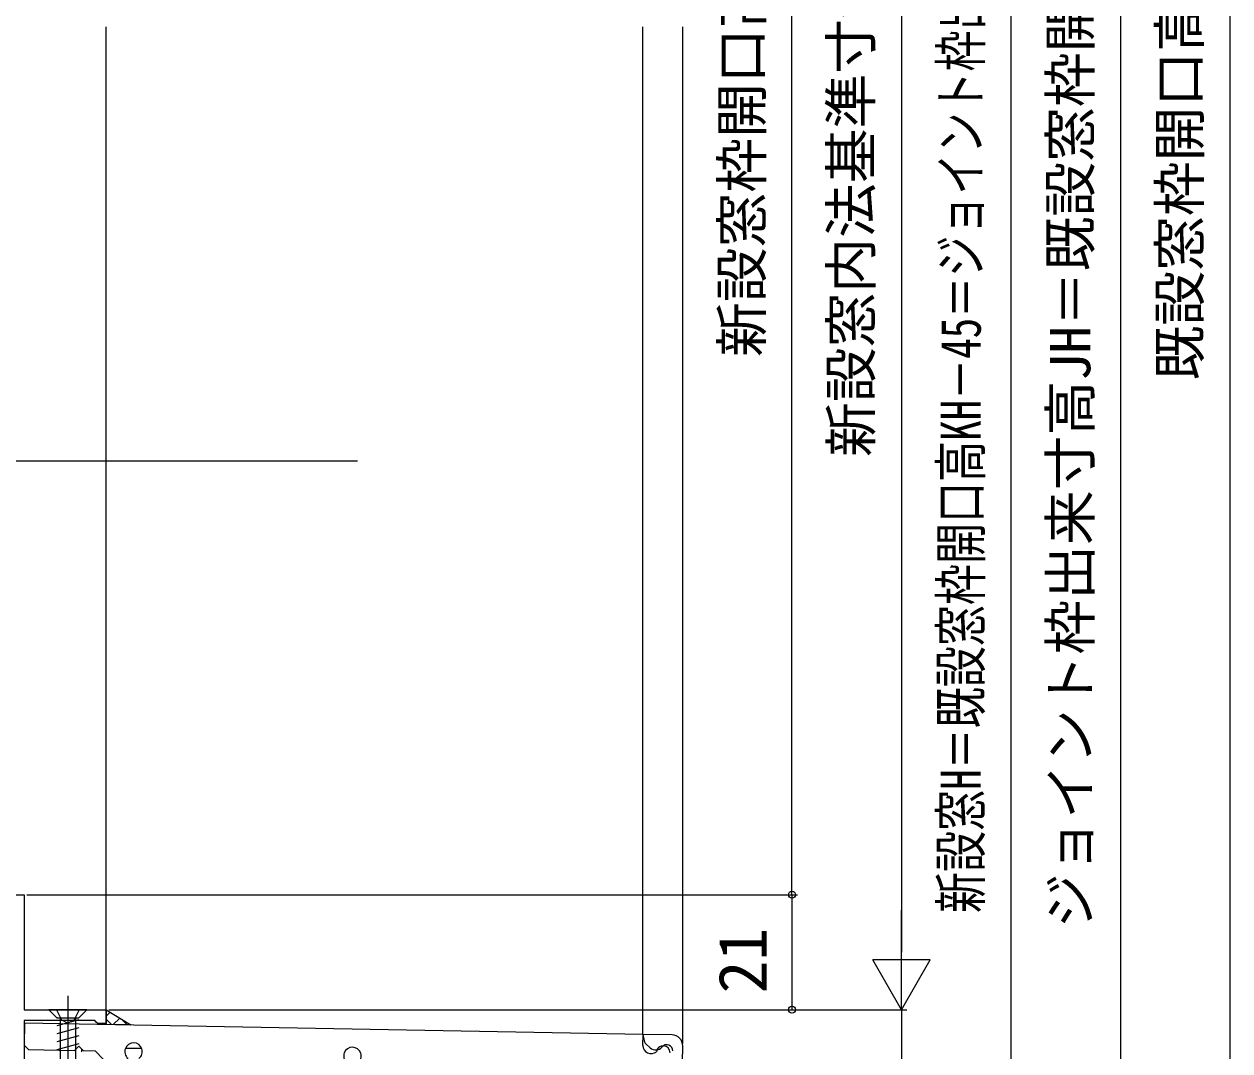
# Model space of a CAD drawing. Units: millimetres, scale not verified. Extents: x -525 to 525, y -783 to 778.
# Drawn here: x 32 to 252.3, y 10.1 to 197.6 of the extents above; entities that cross this region are included whole.
import ezdxf
from ezdxf.enums import TextEntityAlignment as Align

# ---------------------------------------------------------------- set-up
doc = ezdxf.new("R2010")
doc.units = ezdxf.units.MM
doc.header["$LTSCALE"] = 4
for name, color, linetype in [('0-2_YKK_11', 7, 'Continuous'), ('0-4_YKK_12', 2, 'Continuous'), ('0-5_YKK_13', 4, 'Continuous'), ('0-6_YKK_D', 6, 'Continuous'), ('0-8_YSS_K', 3, 'Continuous')]:
    doc.layers.add(name, color=color, linetype=linetype)
doc.styles.add('ＭＳ ゴシック', font='')
doc.styles.get('ＭＳ ゴシック').set_extended_font_data('MS Gothic')

msp = doc.modelspace()

# ---------------------------------------------------------------- linework, layer by layer
at = {"layer": '0-2_YKK_11'}
for p, q in [((145.049, 11.106), (145.089, 13.105)), ((145.605, 11.371), (146.398, 10.649)), ((151.822, -15.035), (152.342, 10.96))]:
    msp.add_line(p, q, dxfattribs=at)
for points in [[(26.5, 8.619), (26.5, 12.46), (25, 12.058), (25, 13.119), (26.5, 14.619), (26.5, 35.819), (26.3, 36.219), (26.1, 36.619), (26.1, 37.06), (27, 38.619), (32, 38.619), (32, 17.619), (47, 17.619), (47, 15.119), (45.5, 15.119), (45.204, 15.369), (44.908, 15.619), (32, 15.619), (32, 0.819)], [(145.089, 13.105), (32.101, 15.181), (32.028, 11.166), (32.811, 10.35), (41.21, 10.182), (42.026, 10.966), (42.809, 10.15), (45.009, 10.106), (47.948, 7.047), (50.948, 6.987), (50.983, 8.737)], [(150.382, 13), (145.028, 13.107), (145.293, 11.934)]]:
    msp.add_lwpolyline(points, dxfattribs=at)
for centre, radius, start, end in [((52.008, 9.966), 1.6, 307.53642, 230.17205), ((146.549, 11.076), 1.5, 178.85424, 311.06275), ((146.278, 12.111), 1, 190.16417, 227.70286), ((148.773, 9.781), 1.25, 358.85424, 172.47238), ((149.425, 10.118), 1.1, 358.85424, 140.87436), ((150.342, 11), 2, 358.85424, 88.85424), ((92, 9.166), 1.6, 307.53642, 230.17205), ((147.408, 11.759), 1.5, 227.70286, 320.87436)]:
    msp.add_arc(centre, radius, start, end, dxfattribs=at)
at = {"layer": '0-4_YKK_12'}
for p, q in [((47, 17.119), (47, 197.119)), ((145, 197.119), (145, 13.116)), ((152.299, 197.119), (152.297, 11.447))]:
    msp.add_line(p, q, dxfattribs=at)
at = {"layer": '0-5_YKK_13'}
for p, q in [((40, 20.119), (40, -0.881)), ((38.023, 16.119), (38, 16.113)), ((42, 15.735), (38, 14.664)), ((38.6, 16.119), (38.6, 6.448)), ((41.4, 16.119), (41.4, 6.448)), ((43.5, 17.619), (42, 16.119)), ((42, 14.286), (38, 13.214)), ((42, 12.837), (38, 11.765)), ((42, 11.387), (38, 10.315)), ((42.5, 10.472), (42.5, 9.912)), ((50.547, 10.619), (53.468, 10.619))]:
    msp.add_line(p, q, dxfattribs=at)
for points in [[(43.5, 17.619), (36.5, 17.619), (38, 16.119), (42, 16.119)], [(37.95, 17.619), (38.855, 15.764), (40, 15.155)], [(42.05, 17.619), (41.145, 15.764), (40, 15.155)]]:
    msp.add_lwpolyline(points, dxfattribs=at)
at = {"layer": '0-6_YKK_D'}
for p, q in [((252.299, 404.119), (252.299, -19.381)), ((232.299, 394.119), (232.299, -19.381)), ((212.299, 377.119), (212.299, -1.881)), ((192.299, 347.119), (192.299, 28.119)), ((172.299, 38.619), (172.299, 336.619)), ((32.5, 38.619), (173.299, 38.619)), ((32.5, 38.619), (173.299, 38.619)), ((172.299, 38.619), (172.299, 17.619)), ((192.299, 17.619), (192.299, 35.806)), ((192.299, 17.619), (187.049, 26.712)), ((197.549, 26.712), (187.049, 26.712)), ((192.299, 17.619), (197.549, 26.712)), ((47.5, 17.619), (173.299, 17.619)), ((47.5, 17.619), (193.299, 17.619)), ((47.5, 17.619), (193.299, 17.619)), ((192.299, 17.619), (192.299, -12.381))]:
    msp.add_line(p, q, dxfattribs=at)
msp.add_lwpolyline([(-143.279, 154.51), (-141.797, 152.435), (-117.098, 117.84), (92.95, 117.84)], dxfattribs=at)
for centre in [(172.299, 38.619), (172.299, 38.619), (172.299, 17.619)]:
    msp.add_circle(centre, 0.637, dxfattribs=at)
at = {"layer": '0-8_YSS_K'}
for p, q in [((47, 16.437), (47.732, 17.169)), ((47.977, 14.894), (47, 15.871)), ((48.28, 14.889), (49.483, 16.092)), ((50.855, 14.844), (49.807, 15.892)), ((51.06, 14.84), (51.234, 15.015))]:
    msp.add_line(p, q, dxfattribs=at)
msp.add_lwpolyline([(47, 14.911), (47, 17.619), (51.531, 14.832)], close=True, dxfattribs=at)

# ---------------------------------------------------------------- texts
at = {"layer": '0-6_YKK_D', "style": 'ＭＳ ゴシック'}
for s, height, p in [('ジョイント枠出来寸高JH＝既設窓枠開口高KH－10', 7.331, (228.992, 32.483)), ('新設窓内法基準寸法h', 7.331, (188.936, 118.557)), ('既設窓枠開口高KH', 7.331, (248.992, 132.54)), ('新設窓枠開口高', 7.331, (168.992, 136.824)), ('21', 8.798, (170.299, 20.585))]:
    msp.add_text(s, height=height, rotation=90, dxfattribs=at).set_placement(p, align=Align.BOTTOM_LEFT)
at = {"layer": '0-6_YKK_D', "style": 'ＭＳ ゴシック', "width": 0.75}
msp.add_text('新設窓H＝既設窓枠開口高KH－45＝ジョイント枠出来寸高JH－35', height=7.331, rotation=90, dxfattribs=at).set_placement((208.992, 35.275), align=Align.BOTTOM_LEFT)

doc.saveas('drawing.dxf')
